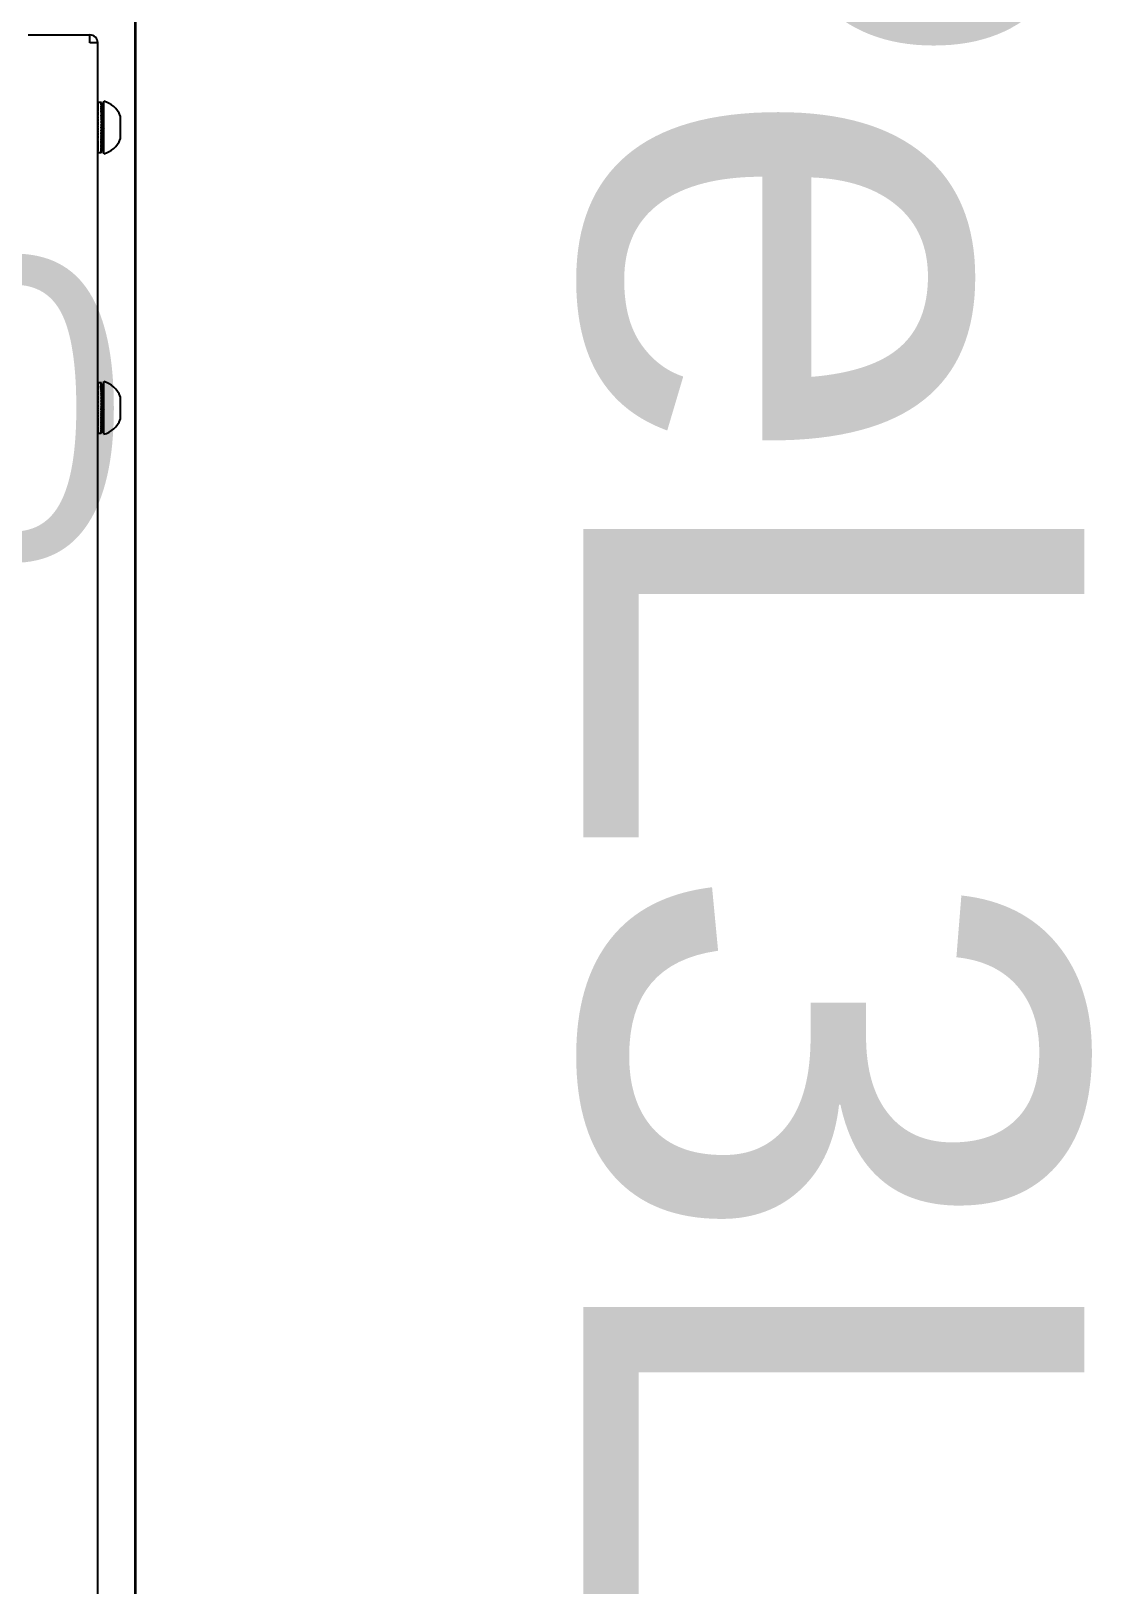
# Model space of a CAD drawing. Header units: millimetres. Extents: x -18178 to 96133, y -22425 to 61598.
# Drawn here: x 42446.8 to 42658.5, y 3169.8 to 3480.1 of the extents above; entities that cross this region are included whole.
import ezdxf
from ezdxf.enums import TextEntityAlignment as Align

# ---------------------------------------------------------------- set-up
doc = ezdxf.new("R2010")
doc.units = ezdxf.units.MM
for name, color, linetype in [('10H46910P0610B', 7, 'Continuous'), ('10H46911P06B', 7, 'Continuous'), ('EAE-BB-A-OUT-002-KXA 2000A', 131, 'Continuous'), ('EAE-LVP-PANEL', 40, 'Continuous'), ('EAE-UPS PANEL-VERTV.', 7, 'Continuous'), ('MA1129FE', 7, 'Continuous'), ('MA1130FE', 7, 'Continuous')]:
    doc.layers.add(name, color=color, linetype=linetype)
doc.layers.add('E-ELEC-EQPM', color=7, linetype='Continuous', lineweight=35)
doc.styles.get("Standard").update_dxf_attribs({"font": 'arial.ttf'})

# ---------------------------------------------------------------- blocks, each defined once
blk = doc.blocks.new('A$Ccc32f15b')
at = {"layer": '10H46910P0610B', "color": 7, "linetype": 'Continuous'}
for p, q in [((95.655, 45.228), (95.712, 45.228)), ((95.712, 45.228), (95.713, 45.228)), ((95.713, 45.228), (95.827, 45.228)), ((95.827, 45.228), (95.828, 45.228)), ((95.828, 45.228), (95.885, 45.228)), ((98.455, 45.228), (98.512, 45.228)), ((98.512, 45.228), (98.513, 45.228)), ((98.513, 45.228), (98.627, 45.228)), ((98.627, 45.228), (98.628, 45.228)), ((98.628, 45.228), (98.685, 45.228)), ((96.032, 45.063), (95.507, 45.063)), ((95.507, 45.06), (95.543, 45.06)), ((95.62, 45.003), (95.62, 45.002)), ((95.651, 45.003), (95.651, 45.002)), ((95.889, 45.003), (95.889, 45.002)), ((95.92, 45.002), (95.92, 45.003)), ((95.938, 45.06), (96.032, 45.06)), ((98.832, 45.063), (98.307, 45.063)), ((98.42, 45.003), (98.42, 45.002)), ((98.451, 45.003), (98.451, 45.002)), ((98.689, 45.003), (98.689, 45.002)), ((98.72, 45.002), (98.72, 45.003))]:
    blk.add_line(p, q, dxfattribs=at)
for centre, start, end in [((95.748, 44.996), 111.9331, 164.4773), ((95.792, 44.996), 15.5227, 68.0669), ((98.548, 44.996), 111.9331, 164.4773), ((98.592, 44.996), 15.5227, 68.0669)]:
    blk.add_arc(centre, 0.25, start, end, dxfattribs=at)
at = {"layer": '10H46911P06B', "color": 7, "linetype": 'Continuous'}
for p, q in [((95.52, 45.039), (95.52, 45.038)), ((95.52, 45.039), (95.52, 45.039)), ((95.52, 45.039), (95.52, 45.038)), ((95.52, 45.038), (95.521, 45.038)), ((95.521, 45.038), (95.52, 45.038)), ((95.52, 45.038), (95.52, 45.003)), ((95.52, 45.036), (95.52, 45.036)), ((95.52, 45.003), (95.52, 45.002)), ((95.52, 45.003), (95.52, 45.003)), ((95.521, 45.003), (95.52, 45.003)), ((95.52, 45.003), (95.52, 45.003)), ((95.52, 45.003), (95.52, 45.003)), ((95.52, 45.003), (95.52, 45.003)), ((95.521, 45.039), (95.522, 45.039)), ((95.521, 45.039), (95.521, 45.038)), ((95.521, 45.003), (95.522, 45.003)), ((95.521, 45.003), (95.521, 45.003)), ((95.522, 45.039), (95.524, 45.039)), ((95.522, 45.039), (95.522, 45.038)), ((95.522, 45.039), (95.522, 45.038)), ((95.522, 45.038), (95.522, 45.038)), ((95.522, 45.038), (95.522, 45.038)), ((95.522, 45.003), (95.524, 45.003)), ((95.522, 45.003), (95.522, 45.003)), ((95.522, 45.003), (95.522, 45.003)), ((95.522, 45.003), (95.522, 45.003)), ((95.524, 45.038), (95.525, 45.039)), ((95.524, 45.039), (95.524, 45.038)), ((95.525, 45.038), (95.524, 45.038)), ((95.524, 45.003), (95.524, 45.003)), ((95.525, 45.003), (95.524, 45.003)), ((95.525, 45.039), (95.527, 45.039)), ((95.525, 45.039), (95.525, 45.038)), ((95.525, 45.003), (95.527, 45.003)), ((95.525, 45.003), (95.525, 45.003)), ((95.527, 45.038), (95.528, 45.039)), ((95.527, 45.039), (95.527, 45.038)), ((95.528, 45.038), (95.527, 45.038)), ((95.527, 45.003), (95.527, 45.003)), ((95.528, 45.003), (95.527, 45.003)), ((95.528, 45.039), (95.531, 45.039)), ((95.528, 45.039), (95.528, 45.038)), ((95.528, 45.003), (95.531, 45.003)), ((95.528, 45.003), (95.528, 45.003)), ((95.531, 45.038), (95.533, 45.039)), ((95.531, 45.039), (95.531, 45.038)), ((95.533, 45.038), (95.531, 45.038)), ((95.531, 45.003), (95.531, 45.003)), ((95.533, 45.003), (95.531, 45.003)), ((95.533, 45.039), (95.536, 45.039)), ((95.533, 45.039), (95.533, 45.038)), ((95.533, 45.003), (95.536, 45.003)), ((95.533, 45.003), (95.533, 45.003)), ((95.536, 45.038), (95.546, 45.041)), ((95.536, 45.039), (95.536, 45.038)), ((95.538, 45.038), (95.536, 45.038)), ((95.536, 45.003), (95.536, 45.003)), ((95.538, 45.003), (95.536, 45.003)), ((95.538, 45.039), (95.543, 45.039)), ((95.538, 45.039), (95.538, 45.038)), ((95.538, 45.003), (95.543, 45.003)), ((95.538, 45.003), (95.538, 45.003)), ((95.543, 45.038), (95.567, 45.046)), ((95.543, 45.039), (95.543, 45.038)), ((95.545, 45.038), (95.543, 45.038)), ((95.543, 45.003), (95.543, 45.003)), ((95.545, 45.003), (95.543, 45.003)), ((95.545, 45.039), (95.55, 45.039)), ((95.545, 45.039), (95.545, 45.038)), ((95.545, 45.003), (95.55, 45.003)), ((95.545, 45.003), (95.545, 45.003)), ((95.55, 45.039), (95.55, 45.038)), ((95.552, 45.038), (95.55, 45.038)), ((95.55, 45.003), (95.555, 45.005)), ((95.55, 45.003), (95.55, 45.003)), ((95.552, 45.003), (95.55, 45.003)), ((95.552, 45.039), (95.557, 45.039)), ((95.552, 45.039), (95.552, 45.038)), ((95.552, 45.003), (95.557, 45.003)), ((95.552, 45.003), (95.552, 45.003)), ((95.557, 45.039), (95.557, 45.038)), ((95.56, 45.038), (95.557, 45.038)), ((95.557, 45.003), (95.564, 45.005)), ((95.557, 45.003), (95.557, 45.003)), ((95.56, 45.003), (95.557, 45.003)), ((95.56, 45.039), (95.566, 45.039)), ((95.56, 45.039), (95.56, 45.038)), ((95.56, 45.003), (95.566, 45.003)), ((95.56, 45.003), (95.56, 45.003)), ((95.566, 45.039), (95.566, 45.038)), ((95.569, 45.038), (95.566, 45.038)), ((95.566, 45.003), (95.566, 45.003)), ((95.569, 45.003), (95.566, 45.003)), ((95.569, 45.039), (95.576, 45.039)), ((95.569, 45.039), (95.569, 45.038)), ((95.569, 45.003), (95.576, 45.003)), ((95.569, 45.003), (95.569, 45.003)), ((95.576, 45.039), (95.576, 45.038)), ((95.579, 45.038), (95.576, 45.038)), ((95.576, 45.003), (95.576, 45.003)), ((95.579, 45.003), (95.576, 45.003)), ((95.579, 45.039), (95.586, 45.039)), ((95.579, 45.039), (95.579, 45.038)), ((95.579, 45.003), (95.586, 45.003)), ((95.579, 45.003), (95.579, 45.003)), ((95.586, 45.039), (95.586, 45.038)), ((95.589, 45.038), (95.586, 45.038)), ((95.586, 45.003), (95.586, 45.003)), ((95.589, 45.003), (95.586, 45.003)), ((95.589, 45.039), (95.597, 45.039)), ((95.589, 45.039), (95.589, 45.038)), ((95.589, 45.003), (95.597, 45.003)), ((95.589, 45.003), (95.589, 45.003)), ((95.597, 45.039), (95.597, 45.038)), ((95.601, 45.038), (95.597, 45.038)), ((95.597, 45.003), (95.597, 45.003)), ((95.601, 45.003), (95.597, 45.003)), ((95.601, 45.039), (95.608, 45.039)), ((95.601, 45.039), (95.601, 45.038)), ((95.601, 45.003), (95.608, 45.003)), ((95.601, 45.003), (95.601, 45.003)), ((95.608, 45.039), (95.608, 45.038)), ((95.612, 45.038), (95.608, 45.038)), ((95.608, 45.003), (95.608, 45.003)), ((95.612, 45.003), (95.608, 45.003)), ((95.612, 45.039), (95.621, 45.039)), ((95.612, 45.039), (95.612, 45.038)), ((95.612, 45.003), (95.621, 45.003)), ((95.612, 45.003), (95.612, 45.003)), ((95.621, 45.039), (95.621, 45.038)), ((95.625, 45.038), (95.621, 45.038)), ((95.621, 45.003), (95.621, 45.003)), ((95.625, 45.003), (95.621, 45.003)), ((95.625, 45.039), (95.634, 45.039)), ((95.625, 45.039), (95.625, 45.038)), ((95.625, 45.003), (95.634, 45.003)), ((95.625, 45.003), (95.625, 45.003)), ((95.634, 45.038), (95.656, 45.062)), ((95.634, 45.039), (95.634, 45.038)), ((95.638, 45.038), (95.634, 45.038)), ((95.634, 45.003), (95.634, 45.003)), ((95.638, 45.003), (95.634, 45.003)), ((95.638, 45.039), (95.647, 45.039)), ((95.638, 45.039), (95.638, 45.038)), ((95.638, 45.003), (95.647, 45.003)), ((95.638, 45.003), (95.638, 45.003)), ((95.647, 45.038), (95.664, 45.062)), ((95.647, 45.039), (95.647, 45.038)), ((95.652, 45.038), (95.647, 45.038)), ((95.647, 45.003), (95.647, 45.003)), ((95.652, 45.003), (95.647, 45.003)), ((95.653, 45.062), (95.649, 45.062)), ((95.652, 45.039), (95.661, 45.039)), ((95.652, 45.039), (95.652, 45.038)), ((95.652, 45.003), (95.661, 45.003)), ((95.652, 45.003), (95.652, 45.003)), ((95.661, 45.038), (95.671, 45.062)), ((95.661, 45.039), (95.661, 45.038)), ((95.666, 45.038), (95.661, 45.038)), ((95.661, 45.003), (95.661, 45.003)), ((95.666, 45.003), (95.661, 45.003)), ((95.666, 45.039), (95.675, 45.039)), ((95.666, 45.039), (95.666, 45.038)), ((95.666, 45.003), (95.675, 45.003)), ((95.666, 45.003), (95.666, 45.003)), ((95.676, 45.062), (95.671, 45.062)), ((95.675, 45.038), (95.679, 45.062)), ((95.675, 45.039), (95.675, 45.038)), ((95.68, 45.038), (95.675, 45.038)), ((95.675, 45.003), (95.675, 45.003)), ((95.68, 45.003), (95.675, 45.003)), ((95.684, 45.062), (95.679, 45.062)), ((95.68, 45.039), (95.69, 45.039)), ((95.68, 45.039), (95.68, 45.038)), ((95.68, 45.003), (95.69, 45.003)), ((95.68, 45.003), (95.68, 45.003)), ((95.693, 45.062), (95.688, 45.062)), ((95.69, 45.039), (95.69, 45.038)), ((95.695, 45.038), (95.69, 45.038)), ((95.69, 45.003), (95.69, 45.003)), ((95.695, 45.003), (95.69, 45.003)), ((95.695, 45.038), (95.693, 45.062)), ((95.695, 45.039), (95.705, 45.039)), ((95.695, 45.039), (95.695, 45.038)), ((95.695, 45.003), (95.705, 45.003)), ((95.695, 45.003), (95.695, 45.003)), ((95.702, 45.062), (95.697, 45.062)), ((95.705, 45.039), (95.705, 45.038)), ((95.71, 45.038), (95.705, 45.038)), ((95.705, 45.003), (95.705, 45.003)), ((95.71, 45.003), (95.705, 45.003)), ((95.71, 45.039), (95.72, 45.039)), ((95.71, 45.039), (95.71, 45.038)), ((95.71, 45.003), (95.72, 45.003)), ((95.71, 45.003), (95.71, 45.003)), ((95.72, 45.039), (95.72, 45.038)), ((95.725, 45.038), (95.72, 45.038)), ((95.72, 45.003), (95.72, 45.003)), ((95.725, 45.003), (95.72, 45.003)), ((95.725, 45.039), (95.736, 45.039)), ((95.725, 45.039), (95.725, 45.038)), ((95.725, 45.003), (95.736, 45.003)), ((95.725, 45.003), (95.725, 45.003)), ((95.736, 45.039), (95.736, 45.038)), ((95.741, 45.038), (95.736, 45.038)), ((95.736, 45.003), (95.736, 45.003)), ((95.741, 45.003), (95.736, 45.003)), ((95.741, 45.039), (95.751, 45.039)), ((95.741, 45.039), (95.741, 45.038)), ((95.741, 45.003), (95.751, 45.003)), ((95.741, 45.003), (95.741, 45.003)), ((95.751, 45.039), (95.751, 45.038)), ((95.757, 45.038), (95.751, 45.038)), ((95.751, 45.003), (95.751, 45.003)), ((95.757, 45.003), (95.751, 45.003)), ((95.757, 45.039), (95.767, 45.039)), ((95.757, 45.039), (95.757, 45.038)), ((95.757, 45.003), (95.767, 45.003)), ((95.757, 45.003), (95.757, 45.003)), ((95.767, 45.039), (95.767, 45.038)), ((95.772, 45.038), (95.767, 45.038)), ((95.767, 45.003), (95.767, 45.003)), ((95.772, 45.003), (95.767, 45.003)), ((95.772, 45.039), (95.783, 45.039)), ((95.772, 45.039), (95.772, 45.038)), ((95.772, 45.003), (95.783, 45.003)), ((95.772, 45.003), (95.772, 45.003)), ((95.783, 45.039), (95.783, 45.038)), ((95.788, 45.038), (95.783, 45.038)), ((95.783, 45.003), (95.783, 45.003)), ((95.788, 45.003), (95.783, 45.003)), ((95.788, 45.039), (95.798, 45.039)), ((95.788, 45.039), (95.788, 45.038)), ((95.788, 45.003), (95.798, 45.003)), ((95.788, 45.003), (95.788, 45.003)), ((95.798, 45.039), (95.798, 45.038)), ((95.804, 45.038), (95.798, 45.038)), ((95.798, 45.003), (95.798, 45.003)), ((95.804, 45.003), (95.798, 45.003)), ((95.804, 45.039), (95.814, 45.039)), ((95.804, 45.039), (95.804, 45.038)), ((95.804, 45.003), (95.814, 45.003)), ((95.804, 45.003), (95.804, 45.003)), ((95.819, 45.062), (95.814, 45.062)), ((95.814, 45.039), (95.814, 45.038)), ((95.819, 45.038), (95.814, 45.038)), ((95.814, 45.003), (95.814, 45.003)), ((95.819, 45.003), (95.814, 45.003)), ((95.819, 45.039), (95.829, 45.039)), ((95.819, 45.039), (95.819, 45.038)), ((95.819, 45.003), (95.829, 45.003)), ((95.819, 45.003), (95.819, 45.003)), ((95.829, 45.062), (95.823, 45.062)), ((95.829, 45.039), (95.829, 45.038)), ((95.834, 45.038), (95.829, 45.038)), ((95.829, 45.003), (95.829, 45.003)), ((95.834, 45.003), (95.829, 45.003)), ((95.838, 45.062), (95.833, 45.062)), ((95.834, 45.039), (95.844, 45.039)), ((95.834, 45.039), (95.834, 45.038)), ((95.834, 45.003), (95.844, 45.003)), ((95.834, 45.003), (95.834, 45.003)), ((95.849, 45.003), (95.837, 45.008)), ((95.847, 45.062), (95.842, 45.062)), ((95.844, 45.039), (95.844, 45.038)), ((95.849, 45.038), (95.844, 45.038)), ((95.844, 45.003), (95.844, 45.003)), ((95.849, 45.003), (95.844, 45.003)), ((95.849, 45.039), (95.859, 45.039)), ((95.849, 45.039), (95.849, 45.038)), ((95.849, 45.003), (95.859, 45.003)), ((95.849, 45.003), (95.849, 45.003)), ((95.864, 45.003), (95.85, 45.008)), ((95.856, 45.062), (95.851, 45.062)), ((95.864, 45.062), (95.859, 45.062)), ((95.859, 45.039), (95.859, 45.038)), ((95.864, 45.038), (95.859, 45.038)), ((95.859, 45.003), (95.859, 45.003)), ((95.864, 45.003), (95.859, 45.003)), ((95.879, 45.003), (95.862, 45.008)), ((95.864, 45.039), (95.874, 45.039)), ((95.864, 45.039), (95.864, 45.038)), ((95.864, 45.003), (95.874, 45.003)), ((95.864, 45.003), (95.864, 45.003)), ((95.874, 45.039), (95.874, 45.038)), ((95.879, 45.038), (95.874, 45.038)), ((95.874, 45.003), (95.874, 45.003)), ((95.879, 45.003), (95.874, 45.003)), ((95.879, 45.039), (95.888, 45.039)), ((95.879, 45.039), (95.879, 45.038)), ((95.879, 45.003), (95.888, 45.003)), ((95.879, 45.003), (95.879, 45.003)), ((95.888, 45.039), (95.888, 45.038)), ((95.892, 45.038), (95.888, 45.038)), ((95.888, 45.003), (95.888, 45.003)), ((95.892, 45.003), (95.888, 45.003)), ((95.893, 45.062), (95.889, 45.062)), ((95.906, 45.003), (95.891, 45.007)), ((95.892, 45.039), (95.901, 45.039)), ((95.892, 45.039), (95.892, 45.038)), ((95.892, 45.003), (95.901, 45.003)), ((95.892, 45.003), (95.892, 45.003)), ((95.901, 45.039), (95.901, 45.038)), ((95.906, 45.038), (95.901, 45.038)), ((95.901, 45.003), (95.901, 45.003)), ((95.906, 45.003), (95.901, 45.003)), ((95.906, 45.039), (95.915, 45.039)), ((95.906, 45.039), (95.906, 45.038)), ((95.906, 45.003), (95.915, 45.003)), ((95.906, 45.003), (95.906, 45.003)), ((95.919, 45.003), (95.909, 45.006)), ((95.915, 45.039), (95.915, 45.038)), ((95.919, 45.038), (95.915, 45.038)), ((95.915, 45.003), (95.915, 45.003)), ((95.919, 45.003), (95.915, 45.003)), ((95.919, 45.039), (95.927, 45.039)), ((95.919, 45.039), (95.919, 45.038)), ((95.919, 45.003), (95.927, 45.003)), ((95.919, 45.003), (95.919, 45.003)), ((95.931, 45.003), (95.92, 45.006)), ((95.927, 45.039), (95.927, 45.038)), ((95.931, 45.038), (95.927, 45.038)), ((95.927, 45.003), (95.927, 45.003)), ((95.931, 45.003), (95.927, 45.003)), ((95.931, 45.039), (95.939, 45.039)), ((95.931, 45.039), (95.931, 45.038)), ((95.931, 45.003), (95.939, 45.003)), ((95.931, 45.003), (95.931, 45.003)), ((95.943, 45.003), (95.934, 45.005)), ((95.939, 45.039), (95.939, 45.038)), ((95.943, 45.038), (95.939, 45.038)), ((95.939, 45.003), (95.939, 45.003)), ((95.943, 45.003), (95.939, 45.003)), ((95.943, 45.039), (95.95, 45.039)), ((95.943, 45.039), (95.943, 45.038)), ((95.943, 45.003), (95.95, 45.003)), ((95.943, 45.003), (95.943, 45.003)), ((95.954, 45.003), (95.945, 45.005)), ((95.95, 45.039), (95.95, 45.038)), ((95.954, 45.038), (95.95, 45.038)), ((95.95, 45.003), (95.95, 45.003)), ((95.954, 45.003), (95.95, 45.003)), ((95.954, 45.039), (95.961, 45.039)), ((95.954, 45.039), (95.954, 45.038)), ((95.954, 45.003), (95.961, 45.003)), ((95.954, 45.003), (95.954, 45.003)), ((95.964, 45.003), (95.956, 45.005)), ((95.961, 45.039), (95.961, 45.038)), ((95.964, 45.038), (95.961, 45.038)), ((95.974, 45.003), (95.961, 45.006)), ((95.961, 45.003), (95.961, 45.003)), ((95.964, 45.003), (95.961, 45.003)), ((95.964, 45.039), (95.971, 45.039)), ((95.964, 45.039), (95.964, 45.038)), ((95.964, 45.003), (95.971, 45.003)), ((95.964, 45.003), (95.964, 45.003)), ((95.971, 45.039), (95.971, 45.038)), ((95.974, 45.038), (95.971, 45.038)), ((95.971, 45.003), (95.971, 45.003)), ((95.974, 45.003), (95.971, 45.003)), ((95.974, 45.039), (95.979, 45.039)), ((95.974, 45.039), (95.974, 45.038)), ((95.974, 45.003), (95.979, 45.003)), ((95.974, 45.003), (95.974, 45.003)), ((95.99, 45.003), (95.978, 45.006)), ((95.979, 45.039), (95.979, 45.038)), ((95.982, 45.038), (95.979, 45.038)), ((95.979, 45.003), (95.979, 45.003)), ((95.982, 45.003), (95.979, 45.003)), ((95.982, 45.039), (95.988, 45.039)), ((95.982, 45.039), (95.982, 45.038)), ((95.982, 45.003), (95.988, 45.003)), ((95.982, 45.003), (95.982, 45.003)), ((95.997, 45.003), (95.986, 45.005)), ((95.988, 45.039), (95.988, 45.038)), ((95.99, 45.038), (95.988, 45.038)), ((95.988, 45.003), (95.988, 45.003)), ((95.99, 45.003), (95.988, 45.003)), ((95.99, 45.039), (95.995, 45.039)), ((95.99, 45.039), (95.99, 45.038)), ((95.99, 45.003), (95.995, 45.003)), ((95.99, 45.003), (95.99, 45.003)), ((95.995, 45.039), (95.995, 45.038)), ((95.997, 45.038), (95.995, 45.038)), ((95.995, 45.003), (95.995, 45.003)), ((95.997, 45.003), (95.995, 45.003)), ((95.997, 45.039), (96.001, 45.039)), ((95.997, 45.039), (95.997, 45.038)), ((95.997, 45.003), (96.001, 45.003)), ((95.997, 45.003), (95.997, 45.003)), ((96.001, 45.039), (96.001, 45.038)), ((96.003, 45.038), (96.001, 45.038)), ((96.001, 45.003), (96.001, 45.003)), ((96.003, 45.003), (96.001, 45.003)), ((96.003, 45.039), (96.007, 45.039)), ((96.003, 45.039), (96.003, 45.038)), ((96.003, 45.003), (96.007, 45.003)), ((96.003, 45.003), (96.003, 45.003)), ((96.007, 45.039), (96.007, 45.038)), ((96.008, 45.038), (96.007, 45.038)), ((96.007, 45.003), (96.007, 45.003)), ((96.008, 45.003), (96.007, 45.003)), ((96.008, 45.039), (96.011, 45.039)), ((96.008, 45.039), (96.008, 45.038)), ((96.008, 45.003), (96.011, 45.003)), ((96.008, 45.003), (96.008, 45.003)), ((96.011, 45.039), (96.011, 45.038)), ((96.013, 45.038), (96.011, 45.038)), ((96.011, 45.003), (96.011, 45.003)), ((96.013, 45.003), (96.011, 45.003)), ((96.013, 45.039), (96.015, 45.039)), ((96.013, 45.039), (96.013, 45.038)), ((96.013, 45.003), (96.015, 45.003)), ((96.013, 45.003), (96.013, 45.003)), ((96.015, 45.039), (96.015, 45.038)), ((96.016, 45.038), (96.015, 45.038)), ((96.015, 45.003), (96.015, 45.003)), ((96.016, 45.003), (96.015, 45.003)), ((96.016, 45.039), (96.018, 45.039)), ((96.016, 45.039), (96.016, 45.038)), ((96.016, 45.003), (96.018, 45.003)), ((96.016, 45.003), (96.016, 45.003)), ((96.018, 45.039), (96.019, 45.039)), ((96.018, 45.039), (96.018, 45.038)), ((96.018, 45.039), (96.018, 45.038)), ((96.018, 45.038), (96.018, 45.038)), ((96.018, 45.003), (96.019, 45.003)), ((96.018, 45.003), (96.018, 45.003)), ((96.018, 45.003), (96.018, 45.003)), ((96.018, 45.003), (96.018, 45.003)), ((96.019, 45.039), (96.019, 45.038)), ((96.02, 45.038), (96.019, 45.038)), ((96.019, 45.003), (96.019, 45.003)), ((96.02, 45.003), (96.019, 45.003)), ((96.02, 45.039), (96.02, 45.038)), ((96.02, 45.039), (96.02, 45.038)), ((96.02, 45.039), (96.02, 45.039)), ((96.02, 45.039), (96.02, 45.038)), ((96.02, 45.038), (96.02, 45.038)), ((96.02, 45.003), (96.02, 45.038)), ((96.02, 45.002), (96.02, 45.003)), ((96.02, 45.003), (96.02, 45.003)), ((96.02, 45.003), (96.02, 45.003)), ((96.02, 45.003), (96.02, 45.003)), ((96.02, 45.003), (96.02, 45.003)), ((96.02, 45.003), (96.02, 45.003)), ((98.32, 45.039), (98.32, 45.038)), ((98.32, 45.039), (98.32, 45.039)), ((98.32, 45.039), (98.32, 45.038)), ((98.32, 45.038), (98.321, 45.038)), ((98.321, 45.038), (98.32, 45.038)), ((98.32, 45.038), (98.32, 45.003)), ((98.32, 45.003), (98.32, 45.003)), ((98.321, 45.003), (98.32, 45.003)), ((98.32, 45.003), (98.32, 45.003)), ((98.32, 45.003), (98.32, 45.003)), ((98.32, 45.003), (98.32, 45.003)), ((98.321, 45.039), (98.322, 45.039)), ((98.321, 45.039), (98.321, 45.038)), ((98.321, 45.003), (98.322, 45.003)), ((98.321, 45.003), (98.321, 45.003)), ((98.322, 45.039), (98.324, 45.039)), ((98.322, 45.039), (98.322, 45.038)), ((98.322, 45.039), (98.322, 45.038)), ((98.322, 45.038), (98.322, 45.038)), ((98.322, 45.038), (98.322, 45.038)), ((98.322, 45.003), (98.324, 45.003)), ((98.322, 45.003), (98.322, 45.003)), ((98.322, 45.003), (98.322, 45.003)), ((98.322, 45.003), (98.322, 45.003)), ((98.324, 45.038), (98.325, 45.039)), ((98.324, 45.039), (98.324, 45.038)), ((98.325, 45.038), (98.324, 45.038)), ((98.324, 45.003), (98.324, 45.003)), ((98.325, 45.003), (98.324, 45.003)), ((98.325, 45.039), (98.327, 45.039)), ((98.325, 45.039), (98.325, 45.038)), ((98.325, 45.003), (98.327, 45.003)), ((98.325, 45.003), (98.325, 45.003)), ((98.327, 45.038), (98.328, 45.039)), ((98.327, 45.039), (98.327, 45.038)), ((98.328, 45.038), (98.327, 45.038)), ((98.327, 45.003), (98.327, 45.003)), ((98.328, 45.003), (98.327, 45.003)), ((98.328, 45.039), (98.331, 45.039)), ((98.328, 45.039), (98.328, 45.038)), ((98.328, 45.003), (98.331, 45.003)), ((98.328, 45.003), (98.328, 45.003)), ((98.331, 45.038), (98.333, 45.039)), ((98.331, 45.039), (98.331, 45.038)), ((98.333, 45.038), (98.331, 45.038)), ((98.331, 45.003), (98.331, 45.003)), ((98.333, 45.003), (98.331, 45.003)), ((98.333, 45.039), (98.336, 45.039)), ((98.333, 45.039), (98.333, 45.038)), ((98.333, 45.003), (98.336, 45.003)), ((98.333, 45.003), (98.333, 45.003)), ((98.336, 45.038), (98.346, 45.041)), ((98.336, 45.039), (98.336, 45.038)), ((98.338, 45.038), (98.336, 45.038)), ((98.336, 45.003), (98.336, 45.003)), ((98.338, 45.003), (98.336, 45.003)), ((98.338, 45.039), (98.343, 45.039)), ((98.338, 45.039), (98.338, 45.038)), ((98.338, 45.003), (98.343, 45.003)), ((98.338, 45.003), (98.338, 45.003)), ((98.343, 45.038), (98.367, 45.046)), ((98.343, 45.039), (98.343, 45.038)), ((98.345, 45.038), (98.343, 45.038)), ((98.343, 45.003), (98.343, 45.003)), ((98.345, 45.003), (98.343, 45.003)), ((98.345, 45.039), (98.35, 45.039)), ((98.345, 45.039), (98.345, 45.038)), ((98.345, 45.003), (98.35, 45.003)), ((98.345, 45.003), (98.345, 45.003)), ((98.35, 45.039), (98.35, 45.038)), ((98.352, 45.038), (98.35, 45.038)), ((98.35, 45.003), (98.359, 45.006)), ((98.35, 45.003), (98.35, 45.003)), ((98.352, 45.003), (98.35, 45.003)), ((98.352, 45.039), (98.357, 45.039)), ((98.352, 45.039), (98.352, 45.038)), ((98.352, 45.003), (98.357, 45.003)), ((98.352, 45.003), (98.352, 45.003)), ((98.357, 45.039), (98.357, 45.038)), ((98.36, 45.038), (98.357, 45.038)), ((98.357, 45.003), (98.366, 45.006)), ((98.357, 45.003), (98.357, 45.003)), ((98.36, 45.003), (98.357, 45.003)), ((98.36, 45.039), (98.366, 45.039)), ((98.36, 45.039), (98.36, 45.038)), ((98.36, 45.003), (98.366, 45.003)), ((98.36, 45.003), (98.36, 45.003)), ((98.366, 45.039), (98.366, 45.038)), ((98.369, 45.038), (98.366, 45.038)), ((98.366, 45.003), (98.374, 45.006)), ((98.366, 45.003), (98.366, 45.003)), ((98.369, 45.003), (98.366, 45.003)), ((98.369, 45.039), (98.376, 45.039)), ((98.369, 45.039), (98.369, 45.038)), ((98.369, 45.003), (98.376, 45.003)), ((98.369, 45.003), (98.369, 45.003)), ((98.376, 45.039), (98.376, 45.038)), ((98.379, 45.038), (98.376, 45.038)), ((98.376, 45.003), (98.383, 45.006)), ((98.376, 45.003), (98.376, 45.003)), ((98.379, 45.003), (98.376, 45.003)), ((98.379, 45.039), (98.386, 45.039)), ((98.379, 45.039), (98.379, 45.038)), ((98.379, 45.003), (98.386, 45.003)), ((98.379, 45.003), (98.379, 45.003)), ((98.386, 45.039), (98.386, 45.038)), ((98.389, 45.038), (98.386, 45.038)), ((98.386, 45.003), (98.386, 45.003)), ((98.389, 45.003), (98.386, 45.003)), ((98.389, 45.039), (98.397, 45.039)), ((98.389, 45.039), (98.389, 45.038)), ((98.389, 45.003), (98.397, 45.003)), ((98.389, 45.003), (98.389, 45.003)), ((98.397, 45.039), (98.397, 45.038)), ((98.401, 45.038), (98.397, 45.038)), ((98.397, 45.003), (98.397, 45.003)), ((98.401, 45.003), (98.397, 45.003)), ((98.401, 45.039), (98.408, 45.039)), ((98.401, 45.039), (98.401, 45.038)), ((98.401, 45.003), (98.408, 45.003)), ((98.401, 45.003), (98.401, 45.003)), ((98.408, 45.039), (98.408, 45.038)), ((98.412, 45.038), (98.408, 45.038)), ((98.408, 45.003), (98.408, 45.003)), ((98.412, 45.003), (98.408, 45.003)), ((98.412, 45.039), (98.421, 45.039)), ((98.412, 45.039), (98.412, 45.038)), ((98.412, 45.003), (98.421, 45.003)), ((98.412, 45.003), (98.412, 45.003)), ((98.421, 45.039), (98.421, 45.038)), ((98.425, 45.038), (98.421, 45.038)), ((98.421, 45.003), (98.421, 45.003)), ((98.425, 45.003), (98.421, 45.003)), ((98.425, 45.039), (98.434, 45.039)), ((98.425, 45.039), (98.425, 45.038)), ((98.425, 45.003), (98.434, 45.003)), ((98.425, 45.003), (98.425, 45.003)), ((98.434, 45.038), (98.456, 45.062)), ((98.434, 45.039), (98.434, 45.038)), ((98.438, 45.038), (98.434, 45.038)), ((98.434, 45.003), (98.434, 45.003)), ((98.438, 45.003), (98.434, 45.003)), ((98.438, 45.039), (98.447, 45.039)), ((98.438, 45.039), (98.438, 45.038)), ((98.438, 45.003), (98.447, 45.003)), ((98.438, 45.003), (98.438, 45.003)), ((98.447, 45.038), (98.464, 45.062)), ((98.447, 45.039), (98.447, 45.038)), ((98.452, 45.038), (98.447, 45.038)), ((98.447, 45.003), (98.447, 45.003)), ((98.452, 45.003), (98.447, 45.003)), ((98.452, 45.039), (98.461, 45.039)), ((98.452, 45.039), (98.452, 45.038)), ((98.452, 45.003), (98.461, 45.003)), ((98.452, 45.003), (98.452, 45.003)), ((98.461, 45.038), (98.471, 45.062)), ((98.461, 45.039), (98.461, 45.038)), ((98.466, 45.038), (98.461, 45.038)), ((98.461, 45.003), (98.461, 45.003)), ((98.466, 45.003), (98.461, 45.003)), ((98.466, 45.039), (98.475, 45.039)), ((98.466, 45.039), (98.466, 45.038)), ((98.466, 45.003), (98.475, 45.003)), ((98.466, 45.003), (98.466, 45.003)), ((98.476, 45.062), (98.471, 45.062)), ((98.475, 45.038), (98.479, 45.062)), ((98.475, 45.039), (98.475, 45.038)), ((98.48, 45.038), (98.475, 45.038)), ((98.475, 45.003), (98.475, 45.003)), ((98.48, 45.003), (98.475, 45.003)), ((98.484, 45.062), (98.479, 45.062)), ((98.48, 45.039), (98.49, 45.039)), ((98.48, 45.039), (98.48, 45.038)), ((98.48, 45.003), (98.49, 45.003)), ((98.48, 45.003), (98.48, 45.003)), ((98.493, 45.062), (98.488, 45.062)), ((98.49, 45.039), (98.49, 45.038)), ((98.495, 45.038), (98.49, 45.038)), ((98.49, 45.003), (98.49, 45.003)), ((98.495, 45.003), (98.49, 45.003)), ((98.495, 45.038), (98.493, 45.062)), ((98.495, 45.039), (98.505, 45.039)), ((98.495, 45.039), (98.495, 45.038)), ((98.495, 45.003), (98.505, 45.003)), ((98.495, 45.003), (98.495, 45.003)), ((98.502, 45.062), (98.497, 45.062)), ((98.505, 45.039), (98.505, 45.038)), ((98.51, 45.038), (98.505, 45.038)), ((98.505, 45.003), (98.505, 45.003)), ((98.51, 45.003), (98.505, 45.003)), ((98.51, 45.039), (98.52, 45.039)), ((98.51, 45.039), (98.51, 45.038)), ((98.51, 45.003), (98.52, 45.003)), ((98.51, 45.003), (98.51, 45.003)), ((98.52, 45.039), (98.52, 45.038)), ((98.525, 45.038), (98.52, 45.038)), ((98.52, 45.003), (98.52, 45.003)), ((98.525, 45.003), (98.52, 45.003)), ((98.525, 45.039), (98.536, 45.039)), ((98.525, 45.039), (98.525, 45.038)), ((98.525, 45.003), (98.536, 45.003)), ((98.525, 45.003), (98.525, 45.003)), ((98.536, 45.039), (98.536, 45.038)), ((98.541, 45.038), (98.536, 45.038)), ((98.536, 45.003), (98.536, 45.003)), ((98.541, 45.003), (98.536, 45.003)), ((98.541, 45.039), (98.551, 45.039)), ((98.541, 45.039), (98.541, 45.038)), ((98.541, 45.003), (98.551, 45.003)), ((98.541, 45.003), (98.541, 45.003)), ((98.551, 45.039), (98.551, 45.038)), ((98.557, 45.038), (98.551, 45.038)), ((98.551, 45.003), (98.551, 45.003)), ((98.557, 45.003), (98.551, 45.003)), ((98.557, 45.039), (98.567, 45.039)), ((98.557, 45.039), (98.557, 45.038)), ((98.557, 45.003), (98.567, 45.003)), ((98.557, 45.003), (98.557, 45.003)), ((98.567, 45.039), (98.567, 45.038)), ((98.572, 45.038), (98.567, 45.038)), ((98.567, 45.003), (98.567, 45.003)), ((98.572, 45.003), (98.567, 45.003)), ((98.572, 45.039), (98.583, 45.039)), ((98.572, 45.039), (98.572, 45.038)), ((98.572, 45.003), (98.583, 45.003)), ((98.572, 45.003), (98.572, 45.003)), ((98.583, 45.039), (98.583, 45.038)), ((98.588, 45.038), (98.583, 45.038)), ((98.583, 45.003), (98.583, 45.003)), ((98.588, 45.003), (98.583, 45.003)), ((98.588, 45.039), (98.598, 45.039)), ((98.588, 45.039), (98.588, 45.038)), ((98.588, 45.003), (98.598, 45.003)), ((98.588, 45.003), (98.588, 45.003)), ((98.598, 45.039), (98.598, 45.038)), ((98.604, 45.038), (98.598, 45.038)), ((98.598, 45.003), (98.598, 45.003)), ((98.604, 45.003), (98.598, 45.003)), ((98.604, 45.039), (98.614, 45.039)), ((98.604, 45.039), (98.604, 45.038)), ((98.604, 45.003), (98.614, 45.003)), ((98.604, 45.003), (98.604, 45.003)), ((98.619, 45.062), (98.614, 45.062)), ((98.614, 45.039), (98.614, 45.038)), ((98.619, 45.038), (98.614, 45.038)), ((98.614, 45.003), (98.614, 45.003)), ((98.619, 45.003), (98.614, 45.003)), ((98.619, 45.039), (98.629, 45.039)), ((98.619, 45.039), (98.619, 45.038)), ((98.619, 45.003), (98.629, 45.003)), ((98.619, 45.003), (98.619, 45.003)), ((98.629, 45.039), (98.629, 45.038)), ((98.634, 45.038), (98.629, 45.038)), ((98.629, 45.003), (98.629, 45.003)), ((98.634, 45.003), (98.629, 45.003)), ((98.634, 45.039), (98.644, 45.039)), ((98.634, 45.039), (98.634, 45.038)), ((98.634, 45.003), (98.644, 45.003)), ((98.634, 45.003), (98.634, 45.003)), ((98.649, 45.003), (98.637, 45.008)), ((98.644, 45.039), (98.644, 45.038)), ((98.649, 45.038), (98.644, 45.038)), ((98.644, 45.003), (98.644, 45.003)), ((98.649, 45.003), (98.644, 45.003)), ((98.649, 45.039), (98.659, 45.039)), ((98.649, 45.039), (98.649, 45.038)), ((98.649, 45.003), (98.659, 45.003)), ((98.649, 45.003), (98.649, 45.003)), ((98.664, 45.003), (98.65, 45.008)), ((98.659, 45.039), (98.659, 45.038)), ((98.664, 45.038), (98.659, 45.038)), ((98.659, 45.003), (98.659, 45.003)), ((98.664, 45.003), (98.659, 45.003)), ((98.679, 45.003), (98.662, 45.008)), ((98.664, 45.039), (98.674, 45.039)), ((98.664, 45.039), (98.664, 45.038)), ((98.664, 45.003), (98.674, 45.003)), ((98.664, 45.003), (98.664, 45.003)), ((98.674, 45.039), (98.674, 45.038)), ((98.679, 45.038), (98.674, 45.038)), ((98.674, 45.003), (98.674, 45.003)), ((98.679, 45.003), (98.674, 45.003)), ((98.679, 45.039), (98.688, 45.039)), ((98.679, 45.039), (98.679, 45.038)), ((98.679, 45.003), (98.688, 45.003)), ((98.679, 45.003), (98.679, 45.003)), ((98.687, 45.062), (98.683, 45.062)), ((98.688, 45.039), (98.688, 45.038)), ((98.692, 45.038), (98.688, 45.038)), ((98.688, 45.003), (98.688, 45.003)), ((98.692, 45.003), (98.688, 45.003)), ((98.706, 45.003), (98.691, 45.007)), ((98.692, 45.039), (98.701, 45.039)), ((98.692, 45.039), (98.692, 45.038)), ((98.692, 45.003), (98.701, 45.003)), ((98.692, 45.003), (98.692, 45.003)), ((98.701, 45.039), (98.701, 45.038)), ((98.706, 45.038), (98.701, 45.038)), ((98.701, 45.003), (98.701, 45.003)), ((98.706, 45.003), (98.701, 45.003)), ((98.719, 45.003), (98.704, 45.007)), ((98.706, 45.039), (98.715, 45.039)), ((98.706, 45.039), (98.706, 45.038)), ((98.706, 45.003), (98.715, 45.003)), ((98.706, 45.003), (98.706, 45.003)), ((98.715, 45.039), (98.715, 45.038)), ((98.719, 45.038), (98.715, 45.038)), ((98.715, 45.003), (98.715, 45.003)), ((98.719, 45.003), (98.715, 45.003)), ((98.731, 45.003), (98.717, 45.007)), ((98.719, 45.039), (98.727, 45.039)), ((98.719, 45.039), (98.719, 45.038)), ((98.719, 45.003), (98.727, 45.003)), ((98.719, 45.003), (98.719, 45.003)), ((98.727, 45.039), (98.727, 45.038)), ((98.731, 45.038), (98.727, 45.038)), ((98.727, 45.003), (98.727, 45.003)), ((98.731, 45.003), (98.727, 45.003)), ((98.743, 45.003), (98.729, 45.006)), ((98.731, 45.039), (98.739, 45.039)), ((98.731, 45.039), (98.731, 45.038)), ((98.731, 45.003), (98.739, 45.003)), ((98.731, 45.003), (98.731, 45.003)), ((98.739, 45.039), (98.739, 45.038)), ((98.743, 45.038), (98.739, 45.038)), ((98.739, 45.003), (98.739, 45.003)), ((98.743, 45.003), (98.739, 45.003)), ((98.743, 45.039), (98.75, 45.039)), ((98.743, 45.039), (98.743, 45.038)), ((98.743, 45.003), (98.75, 45.003)), ((98.743, 45.003), (98.743, 45.003)), ((98.75, 45.039), (98.75, 45.038)), ((98.754, 45.038), (98.75, 45.038)), ((98.75, 45.003), (98.75, 45.003)), ((98.754, 45.003), (98.75, 45.003)), ((98.754, 45.039), (98.761, 45.039)), ((98.754, 45.039), (98.754, 45.038)), ((98.754, 45.003), (98.761, 45.003)), ((98.754, 45.003), (98.754, 45.003)), ((98.761, 45.039), (98.761, 45.038)), ((98.764, 45.038), (98.761, 45.038)), ((98.761, 45.003), (98.761, 45.003)), ((98.764, 45.003), (98.761, 45.003)), ((98.764, 45.039), (98.771, 45.039)), ((98.764, 45.039), (98.764, 45.038)), ((98.764, 45.003), (98.771, 45.003)), ((98.764, 45.003), (98.764, 45.003)), ((98.771, 45.039), (98.771, 45.038)), ((98.774, 45.038), (98.771, 45.038)), ((98.771, 45.003), (98.771, 45.003)), ((98.774, 45.003), (98.771, 45.003)), ((98.782, 45.003), (98.772, 45.005)), ((98.774, 45.039), (98.779, 45.039)), ((98.774, 45.039), (98.774, 45.038)), ((98.774, 45.003), (98.779, 45.003)), ((98.774, 45.003), (98.774, 45.003)), ((98.779, 45.039), (98.779, 45.038)), ((98.782, 45.038), (98.779, 45.038)), ((98.779, 45.003), (98.779, 45.003)), ((98.782, 45.003), (98.779, 45.003)), ((98.79, 45.003), (98.781, 45.005)), ((98.782, 45.039), (98.788, 45.039)), ((98.782, 45.039), (98.782, 45.038)), ((98.782, 45.003), (98.788, 45.003)), ((98.782, 45.003), (98.782, 45.003)), ((98.788, 45.039), (98.788, 45.038)), ((98.79, 45.038), (98.788, 45.038)), ((98.788, 45.003), (98.788, 45.003)), ((98.79, 45.003), (98.788, 45.003)), ((98.797, 45.003), (98.789, 45.005)), ((98.79, 45.039), (98.795, 45.039)), ((98.79, 45.039), (98.79, 45.038)), ((98.79, 45.003), (98.795, 45.003)), ((98.79, 45.003), (98.79, 45.003)), ((98.795, 45.039), (98.795, 45.038)), ((98.797, 45.038), (98.795, 45.038)), ((98.795, 45.003), (98.795, 45.003)), ((98.797, 45.003), (98.795, 45.003)), ((98.797, 45.039), (98.801, 45.039)), ((98.797, 45.039), (98.797, 45.038)), ((98.797, 45.003), (98.801, 45.003)), ((98.797, 45.003), (98.797, 45.003)), ((98.801, 45.039), (98.801, 45.038)), ((98.803, 45.038), (98.801, 45.038)), ((98.801, 45.003), (98.801, 45.003)), ((98.803, 45.003), (98.801, 45.003)), ((98.803, 45.039), (98.807, 45.039)), ((98.803, 45.039), (98.803, 45.038)), ((98.803, 45.003), (98.807, 45.003)), ((98.803, 45.003), (98.803, 45.003)), ((98.807, 45.039), (98.807, 45.038)), ((98.808, 45.038), (98.807, 45.038)), ((98.807, 45.003), (98.807, 45.003)), ((98.808, 45.003), (98.807, 45.003)), ((98.808, 45.039), (98.811, 45.039)), ((98.808, 45.039), (98.808, 45.038)), ((98.808, 45.003), (98.811, 45.003)), ((98.808, 45.003), (98.808, 45.003)), ((98.811, 45.039), (98.811, 45.038)), ((98.813, 45.038), (98.811, 45.038)), ((98.811, 45.003), (98.811, 45.003)), ((98.813, 45.003), (98.811, 45.003)), ((98.813, 45.039), (98.815, 45.039)), ((98.813, 45.039), (98.813, 45.038)), ((98.813, 45.003), (98.815, 45.003)), ((98.813, 45.003), (98.813, 45.003)), ((98.815, 45.039), (98.815, 45.038)), ((98.816, 45.038), (98.815, 45.038)), ((98.815, 45.003), (98.815, 45.003)), ((98.816, 45.003), (98.815, 45.003)), ((98.816, 45.039), (98.818, 45.039)), ((98.816, 45.039), (98.816, 45.038)), ((98.816, 45.003), (98.818, 45.003)), ((98.816, 45.003), (98.816, 45.003)), ((98.818, 45.039), (98.819, 45.039)), ((98.818, 45.039), (98.818, 45.038)), ((98.818, 45.039), (98.818, 45.038)), ((98.818, 45.038), (98.818, 45.038)), ((98.818, 45.003), (98.819, 45.003)), ((98.818, 45.003), (98.818, 45.003)), ((98.818, 45.003), (98.818, 45.003)), ((98.818, 45.003), (98.818, 45.003)), ((98.819, 45.039), (98.819, 45.038)), ((98.82, 45.038), (98.819, 45.038)), ((98.819, 45.003), (98.819, 45.003)), ((98.82, 45.003), (98.819, 45.003)), ((98.82, 45.039), (98.82, 45.038)), ((98.82, 45.039), (98.82, 45.038)), ((98.82, 45.039), (98.82, 45.039)), ((98.82, 45.039), (98.82, 45.038)), ((98.82, 45.038), (98.82, 45.038)), ((98.82, 45.003), (98.82, 45.038)), ((98.82, 45.003), (98.82, 45.003)), ((98.82, 45.003), (98.82, 45.003)), ((98.82, 45.003), (98.82, 45.003)), ((98.82, 45.003), (98.82, 45.003)), ((98.82, 45.003), (98.82, 45.003))]:
    blk.add_line(p, q, dxfattribs=at)
for centre, radius, start, end in [((96.452, 41.845), 3.325, 105.9935, 106.2012), ((96.583, 41.419), 3.771, 105.9782, 106.2906), ((96.424, 42.069), 3.102, 106.5553, 106.8097), ((96.552, 41.672), 3.519, 106.6091, 106.902), ((96.395, 42.304), 2.868, 107.3159, 107.5319), ((96.518, 41.938), 3.253, 107.0934, 107.6276), ((96.364, 42.548), 2.624, 108.1293, 108.3877), ((96.483, 42.214), 2.978, 108.1079, 108.4874), ((96.332, 42.797), 2.377, 109.0942, 109.4029), ((96.299, 43.046), 2.129, 110.0454, 110.6109), ((96.408, 42.777), 2.418, 110.0395, 110.7203), ((96.265, 43.292), 1.884, 111.4179, 112.056), ((96.368, 43.055), 2.142, 111.5734, 112.1713), ((96.231, 43.531), 1.648, 113.4984, 113.7973), ((96.329, 43.325), 1.874, 113.2043, 113.9192), ((96.197, 43.759), 1.423, 115.5587, 115.9144), ((96.29, 43.583), 1.62, 115.4726, 116.0438), ((96.165, 43.972), 1.214, 117.739, 118.517), ((96.253, 43.824), 1.384, 117.9771, 118.6545), ((96.136, 44.168), 1.024, 120.8663, 121.7568), ((96.219, 44.045), 1.17, 120.6961, 121.9025), ((96.112, 44.342), 0.859, 124.8277, 125.8446), ((96.191, 44.243), 0.984, 124.3674, 125.9978), ((96.096, 44.493), 0.724, 129.9264, 131.0705), ((96.173, 44.413), 0.832, 128.6748, 131.2284), ((96.098, 44.618), 0.627, 134.8061, 137.8148), ((96.175, 44.554), 0.723, 135.3799, 137.9707), ((96.137, 44.715), 0.588, 143.6837, 146.513), ((96.222, 44.664), 0.682, 144.2271, 146.6539), ((96.281, 44.782), 0.672, 155.2734, 157.4891), ((96.391, 44.74), 0.785, 155.7023, 157.5944), ((97.005, 44.818), 1.348, 169.5503, 170.5771), ((97.243, 44.781), 1.584, 169.7503, 170.6241), ((93.093, 44.823), 2.605, 4.7442, 5.2695), ((92.642, 44.787), 3.063, 4.7203, 5.1671), ((94.977, 44.797), 0.767, 18.3513, 20.2342), ((94.857, 44.757), 0.898, 18.2632, 19.8689), ((101.21, 46.952), 5.823, 198.9422, 199.1899), ((95.205, 44.74), 0.595, 30.088, 32.7716), ((95.125, 44.693), 0.693, 29.9564, 32.2548), ((99.559, 47.368), 4.486, 210.9281, 211.2831), ((95.269, 44.653), 0.606, 39.5239, 42.5075), ((99.168, 48.002), 4.53, 220.4558, 220.8525), ((95.282, 44.538), 0.687, 46.8713, 49.8609), ((99.159, 48.844), 5.105, 227.8034, 228.2026), ((95.2, 44.594), 0.7, 39.3711, 40.7571), ((95.215, 44.464), 0.79, 46.713, 48.0336), ((95.274, 44.395), 0.81, 52.5569, 54.4622), ((95.184, 44.114), 1.105, 58.4072, 59.1686), ((95.256, 44.228), 0.966, 56.9874, 58.8051), ((95.206, 44.303), 0.929, 52.4016, 53.5955), ((99.313, 49.882), 6, 233.6754, 233.8312), ((95.233, 44.04), 1.148, 60.4829, 62.087), ((95.184, 44.114), 1.105, 56.839, 57.8968), ((95.155, 43.9), 1.31, 60.3426, 61.6776), ((100.431, 55.62), 11.537, 246.223, 246.5179), ((95.206, 43.832), 1.351, 63.2784, 64.8147), ((100.74, 57.337), 13.236, 248.0379, 248.315), ((95.124, 43.666), 1.539, 63.1464, 64.2879), ((95.097, 42.88), 2.294, 71.5477, 72.0563), ((95.179, 43.608), 1.571, 65.5435, 66.4999), ((95.091, 43.413), 1.788, 65.4191, 66.4015), ((94.992, 42.589), 2.605, 71.359, 71.7128), ((95.073, 42.631), 2.542, 72.7386, 73.0447), ((94.962, 42.308), 2.885, 72.2981, 72.7176), ((95.151, 43.373), 1.805, 67.3999, 68.2364), ((95.057, 43.146), 2.052, 67.2825, 68.1339), ((94.934, 42.029), 3.162, 73.2788, 73.5626), ((95.124, 43.129), 2.047, 68.9363, 69.777), ((95.028, 42.146), 3.025, 74.3228, 74.5756), ((95.024, 42.871), 2.325, 68.825, 69.5681), ((94.908, 41.759), 3.432, 73.9753, 74.2746), ((95.009, 41.918), 3.253, 74.8224, 75.165), ((95.097, 42.88), 2.294, 70.2178, 71.0385), ((94.885, 41.502), 3.689, 74.514, 74.8744), ((94.992, 41.705), 3.466, 75.4477, 75.6598), ((94.992, 42.589), 2.605, 70.112, 70.6528), ((94.864, 41.26), 3.93, 75.1177, 75.378), ((94.978, 41.509), 3.661, 75.8729, 76.0722), ((94.846, 41.039), 4.15, 75.5081, 75.7977), ((94.962, 42.308), 2.885, 71.192, 71.7928), ((95.073, 42.631), 2.542, 71.2931, 71.8637), ((94.934, 42.029), 3.162, 72.1019, 72.8482), ((95.049, 42.385), 2.787, 72.1988, 72.7411), ((94.908, 41.759), 3.432, 72.8697, 73.5367), ((94.951, 41.059), 4.11, 76.5083, 76.9007), ((94.81, 40.53), 4.658, 76.3263, 76.6413), ((94.947, 40.963), 4.207, 76.8537, 77.0601), ((94.805, 40.421), 4.768, 76.5683, 76.8037), ((94.885, 41.502), 3.689, 73.5172, 74.1154), ((94.947, 40.896), 4.274, 76.9298, 77.1674), ((95.028, 42.146), 3.025, 72.9631, 73.3367), ((94.803, 40.345), 4.843, 76.6067, 76.9129), ((95.009, 41.918), 3.253, 73.6075, 74.1212), ((94.846, 41.039), 4.15, 74.5153, 75.1631), ((94.978, 41.509), 3.661, 74.6008, 75.2175), ((94.864, 41.26), 3.93, 74.0613, 74.5066), ((94.992, 41.705), 3.466, 74.1491, 74.499), ((94.831, 40.842), 4.347, 74.8894, 75.4755), ((94.966, 41.335), 3.835, 74.973, 75.5293), ((94.819, 40.671), 4.518, 75.1917, 75.7221), ((94.81, 40.53), 4.658, 75.4285, 76.0406), ((94.957, 41.184), 3.986, 75.2739, 75.6009), ((94.951, 41.059), 4.11, 75.5094, 75.8316), ((94.805, 40.421), 4.768, 75.6043, 75.9935), ((103.273, 74.908), 30.745, 256.2375, 256.297), ((94.947, 40.963), 4.207, 75.6844, 76.0443), ((94.804, 40.304), 4.884, 75.7858, 76.2356), ((94.803, 40.345), 4.843, 75.7227, 76.0943), ((94.947, 40.896), 4.274, 75.8022, 76.1232), ((94.808, 40.298), 4.89, 75.7948, 76.1742), ((94.949, 40.859), 4.31, 75.865, 76.1798), ((94.954, 40.854), 4.315, 75.8739, 76.2147), ((94.961, 40.88), 4.289, 75.8292, 76.1447), ((103.336, 75.398), 31.234, 256.3955, 256.4101), ((103.372, 75.663), 31.499, 256.4667, 256.4704), ((94.972, 40.937), 4.232, 75.7299, 75.895), ((103.382, 75.701), 31.537, 256.4759, 256.4789), ((103.365, 75.511), 31.347, 256.4335, 256.436), ((103.321, 75.096), 30.932, 256.3388, 256.3407), ((103.25, 74.462), 30.299, 256.1899, 256.1912), ((103.154, 73.619), 29.458, 255.9841, 255.9848), ((99.252, 41.845), 3.325, 105.9935, 106.2012), ((99.383, 41.419), 3.771, 106.0036, 106.2906), ((99.224, 42.069), 3.102, 106.5553, 106.8097), ((99.352, 41.672), 3.519, 106.6052, 106.902), ((99.195, 42.304), 2.868, 107.3159, 107.5319), ((99.318, 41.938), 3.253, 107.3194, 107.6276), ((99.164, 42.548), 2.624, 108.1293, 108.3877), ((99.132, 42.797), 2.377, 109.0942, 109.4029), ((99.246, 42.495), 2.698, 109.0853, 109.507), ((99.099, 43.046), 2.129, 110.0454, 110.6109), ((99.208, 42.777), 2.418, 110.3342, 110.7203), ((99.065, 43.292), 1.884, 111.4179, 112.056), ((99.168, 43.055), 2.142, 111.688, 112.1713), ((99.031, 43.531), 1.648, 113.4984, 113.7973), ((99.129, 43.325), 1.874, 113.52, 113.9192), ((98.997, 43.759), 1.423, 115.5587, 115.9144), ((99.09, 43.583), 1.62, 115.0279, 116.0438), ((98.965, 43.972), 1.214, 117.739, 118.517), ((99.053, 43.824), 1.384, 117.7312, 118.6545), ((98.936, 44.168), 1.024, 120.8663, 121.7568), ((99.019, 44.045), 1.17, 120.9038, 121.9025), ((98.912, 44.342), 0.859, 124.8277, 125.8446), ((98.991, 44.243), 0.984, 124.2794, 125.9978), ((98.896, 44.493), 0.724, 129.9264, 131.0705), ((98.973, 44.413), 0.832, 128.6748, 131.2284), ((98.898, 44.618), 0.627, 134.8061, 137.8148), ((98.975, 44.554), 0.723, 135.3799, 137.9707), ((98.937, 44.715), 0.588, 143.6837, 146.513), ((99.022, 44.664), 0.682, 144.2271, 146.6539), ((99.081, 44.782), 0.672, 155.2734, 157.4891), ((99.191, 44.74), 0.785, 155.7023, 157.5944), ((99.805, 44.818), 1.348, 169.5503, 170.5771), ((100.043, 44.781), 1.584, 169.7503, 170.6241), ((95.893, 44.823), 2.605, 4.7442, 5.2695), ((95.442, 44.787), 3.063, 4.7203, 5.1671), ((97.777, 44.797), 0.767, 18.3513, 20.2342), ((97.657, 44.757), 0.898, 18.2632, 19.8689), ((104.01, 46.952), 5.823, 198.9422, 199.1899), ((98.005, 44.74), 0.595, 30.088, 32.7716), ((97.925, 44.693), 0.693, 29.9564, 32.2548), ((102.359, 47.368), 4.486, 210.9281, 211.2831), ((98.069, 44.653), 0.606, 39.5239, 42.5075), ((98, 44.594), 0.7, 39.3711, 41.9372), ((101.968, 48.002), 4.53, 220.4558, 220.8525), ((98.082, 44.538), 0.687, 46.8713, 49.8609), ((101.959, 48.844), 5.105, 227.8034, 228.2026), ((98.015, 44.464), 0.79, 46.713, 48.0336), ((98.074, 44.395), 0.81, 52.5569, 54.468), ((97.984, 44.114), 1.105, 58.4072, 59.1686), ((98.006, 44.303), 0.929, 52.4016, 53.5955), ((98.056, 44.228), 0.966, 56.9874, 58.6197), ((102.113, 49.882), 6, 233.7533, 233.8312), ((97.984, 44.114), 1.105, 56.839, 57.8968), ((102.348, 51.099), 7.132, 238.04, 238.1842), ((98.033, 44.04), 1.148, 60.4829, 61.8064), ((97.955, 43.9), 1.31, 60.3426, 61.6776), ((103.231, 55.62), 11.537, 246.223, 246.5179), ((98.006, 43.832), 1.351, 63.2784, 64.6117), ((103.54, 57.337), 13.236, 248.0379, 248.315), ((97.924, 43.666), 1.539, 63.1464, 64.2879), ((97.979, 43.608), 1.571, 65.5435, 66.6861), ((97.897, 42.88), 2.294, 71.6032, 72.0563), ((97.891, 43.413), 1.788, 65.4191, 66.4015), ((97.792, 42.589), 2.605, 71.359, 71.7128), ((97.873, 42.631), 2.542, 72.6438, 73.0447), ((97.762, 42.308), 2.885, 72.2981, 72.7176), ((97.951, 43.373), 1.805, 67.3999, 68.2364), ((97.857, 43.146), 2.052, 67.2825, 68.1339), ((97.824, 42.871), 2.325, 68.825, 69.5681), ((97.924, 43.129), 2.047, 68.9363, 69.6191), ((97.897, 42.88), 2.294, 70.2178, 70.9182), ((97.792, 42.589), 2.605, 70.112, 70.6528), ((97.873, 42.631), 2.542, 71.2931, 71.8992), ((97.762, 42.308), 2.885, 71.192, 71.7928), ((97.766, 41.335), 3.835, 75.9696, 76.4117), ((97.734, 42.029), 3.162, 72.1019, 72.8482), ((97.631, 40.842), 4.347, 75.7938, 76.1435), ((97.849, 42.385), 2.787, 72.1988, 72.7884), ((97.757, 41.184), 3.986, 76.3477, 76.686), ((97.619, 40.671), 4.518, 76.1727, 76.4227), ((97.751, 41.059), 4.11, 76.6657, 76.9007), ((97.61, 40.53), 4.658, 76.3263, 76.6413), ((97.828, 42.146), 3.025, 72.9631, 73.4512), ((97.605, 40.421), 4.768, 76.5683, 76.8037), ((97.685, 41.502), 3.689, 73.5172, 74.1154), ((97.708, 41.759), 3.432, 72.8697, 73.1365), ((97.664, 41.26), 3.93, 74.0613, 74.5993), ((97.646, 41.039), 4.15, 74.5153, 75.1631), ((97.809, 41.918), 3.253, 73.6075, 73.7958), ((97.792, 41.705), 3.466, 74.1491, 74.4922), ((97.631, 40.842), 4.347, 74.8894, 75.4755), ((97.766, 41.335), 3.835, 74.973, 75.5845), ((97.778, 41.509), 3.661, 74.6008, 75.0029), ((97.61, 40.53), 4.658, 75.4285, 76.0406), ((97.619, 40.671), 4.518, 75.1917, 75.623), ((97.757, 41.184), 3.986, 75.2739, 75.6009), ((97.605, 40.421), 4.768, 75.6043, 75.9935), ((97.751, 41.059), 4.11, 75.5094, 75.7486), ((97.747, 40.963), 4.207, 75.6844, 75.9961), ((97.604, 40.304), 4.884, 75.7858, 76.2356), ((97.747, 40.896), 4.274, 75.8022, 76.1931), ((97.603, 40.345), 4.843, 75.7227, 76.0943), ((106.073, 74.908), 30.745, 256.2578, 256.297), ((97.608, 40.298), 4.89, 75.7948, 76.1742), ((97.749, 40.859), 4.31, 75.865, 76.1688), ((106.136, 75.398), 31.234, 256.3955, 256.4101), ((97.761, 40.88), 4.289, 75.8292, 76.1191), ((97.754, 40.854), 4.315, 75.8739, 76.0876), ((97.772, 40.937), 4.232, 75.7299, 76.0217), ((106.172, 75.663), 31.499, 256.4667, 256.4704), ((106.182, 75.701), 31.537, 256.4759, 256.4789), ((106.165, 75.511), 31.347, 256.4335, 256.436), ((106.121, 75.096), 30.932, 256.3388, 256.3407), ((106.05, 74.462), 30.299, 256.1899, 256.1912), ((105.954, 73.619), 29.458, 255.9841, 255.9848)]:
    blk.add_arc(centre, radius, start, end, dxfattribs=at)
at = {"layer": 'MA1129FE', "color": 7, "linetype": 'Continuous'}
blk.add_arc((94.925, 44.92), 0.005, 90, 150, dxfattribs=at)
at = {"layer": 'MA1130FE', "color": 7, "linetype": 'Continuous'}
for p, q in [((94.925, 45.002), (132.215, 45.002)), ((94.925, 45.002), (94.925, 44.923)), ((94.845, 44.308), (94.845, 44.923)), ((94.925, 44.923), (94.845, 44.923))]:
    blk.add_line(p, q, dxfattribs=at)
for radius in [0.08, 0.005]:
    blk.add_arc((94.925, 44.923), radius, 90, 180, dxfattribs=at)
blk = doc.blocks.new('ups-panel')
at = {"layer": 'EAE-UPS PANEL-VERTV.', "xscale": 20, "yscale": 20, "zscale": 20}
blk.add_blockref('A$Ccc32f15b', (5.1, -450.03, 1985.5), dxfattribs=at)

msp = doc.modelspace()

# ---------------------------------------------------------------- linework, layer by layer
at = {"layer": 'E-ELEC-EQPM'}
msp.add_lwpolyline([(41552.5646, 5407.17605), (42467.5646, 5407.17605), (42467.5646, 2753.17605), (41552.5646, 2753.17605)], close=True, dxfattribs=at)

# ---------------------------------------------------------------- block references
at = {"layer": 'EAE-BB-A-OUT-002-KXA 2000A', "rotation": 270}
msp.add_blockref('ups-panel', (42010.0646, 5381.30884), dxfattribs=at)

# ---------------------------------------------------------------- texts
at = {"layer": 'EAE-LVP-PANEL', "color": 11, "true_color": 0xf27172}
msp.add_text('PeL3L2L1N', height=100, rotation=270, dxfattribs=at).set_placement((42607.02398, 3194.05599, 1988.6), align=Align.MIDDLE)
at = {"layer": 'EAE-LVP-PANEL', "color": 7}
msp.add_text('2000A/P10', height=60, dxfattribs=at).set_placement((42259.20775, 3405.90213, 1988.6), align=Align.MIDDLE)

doc.saveas('drawing.dxf')
